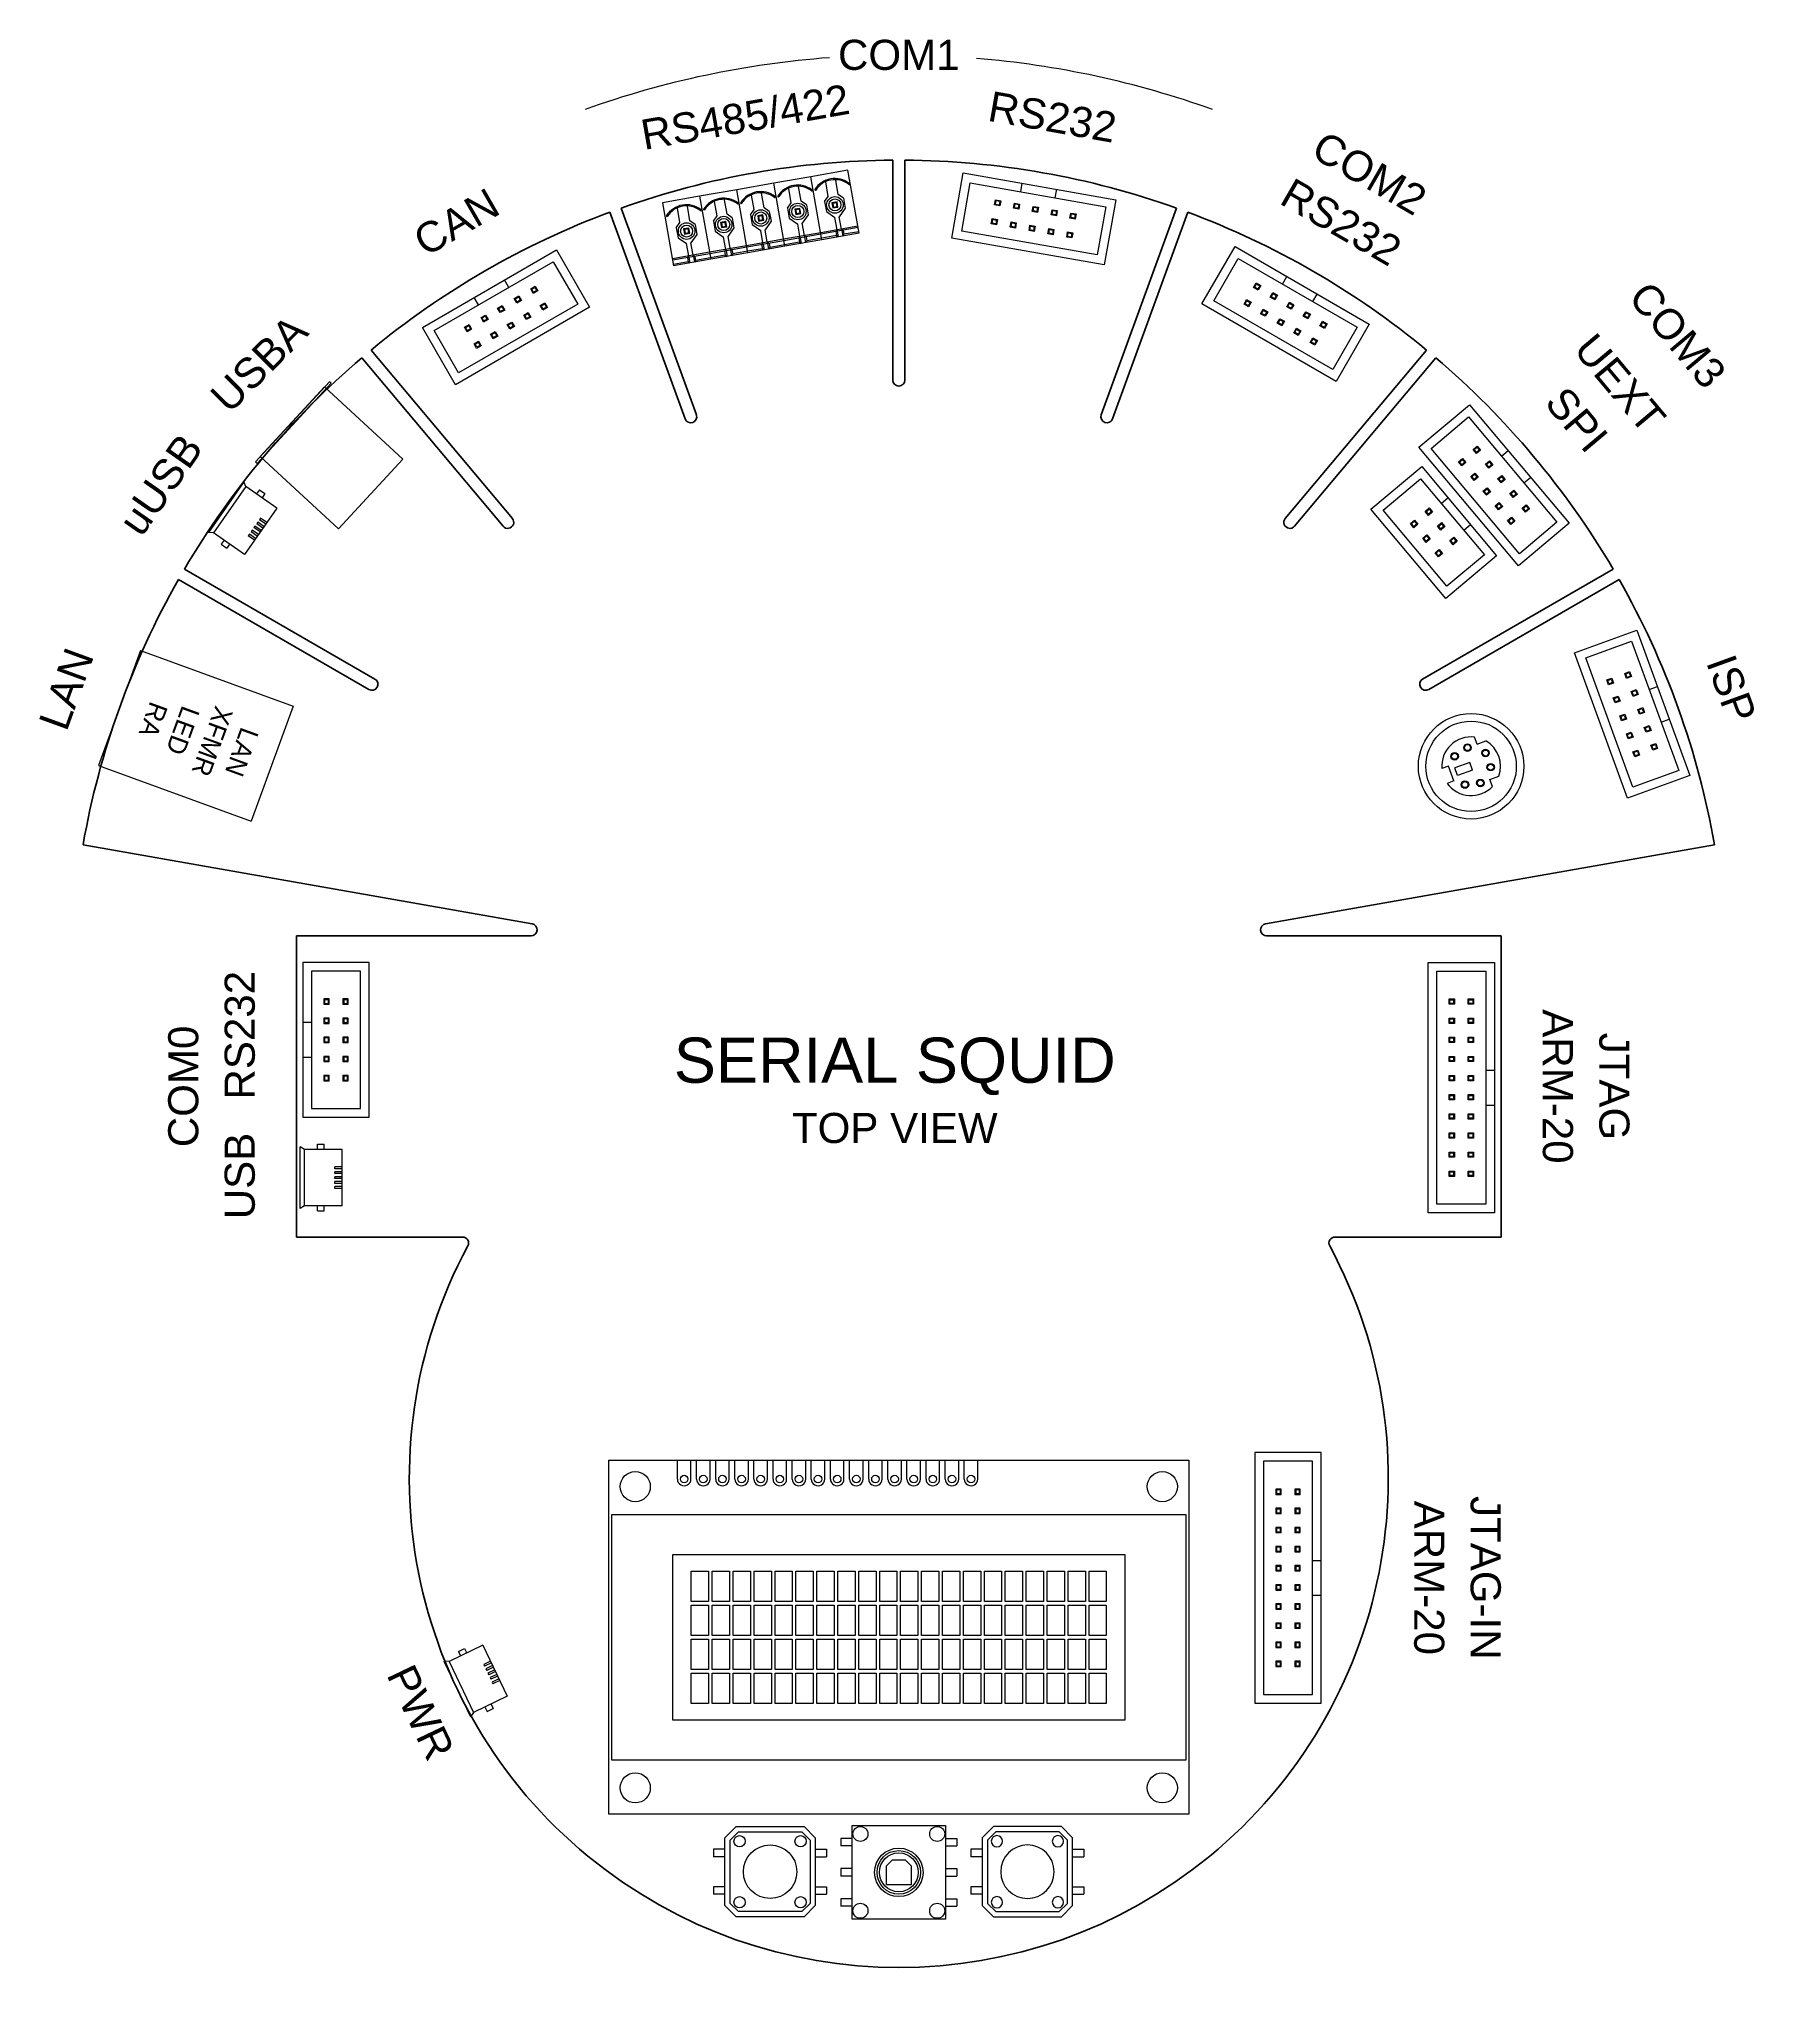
# Model space of a CAD drawing. Header units: millimetres. Extents: x -190 to 1391, y 30 to 785.
# Drawn here: x -190.5 to 37.3, y 31.3 to 292.3 of the extents above; entities that cross this region are included whole.
import ezdxf

# ---------------------------------------------------------------- set-up
doc = ezdxf.new("R2010")
doc.units = ezdxf.units.MM
doc.header["$MEASUREMENT"] = 0
doc.layers.add('BOARD', color=5, linetype='Continuous', lineweight=100)
doc.layers.add('TOP_SILK', color=6, linetype='Continuous')
doc.styles.get("Standard").update_dxf_attribs({"font": 'DroidSansMono.ttf'})

# ---------------------------------------------------------------- blocks, each defined once
blk = doc.blocks.new('PCB-OUTLINE')
at = {"linetype": 'Continuous'}
for p, q in [((-80, -32), (-80, -72)), ((-57.93, -32), (-80, -32)), ((57.93, -32), (80, -32)), ((80, -32), (80, -72)), ((-48.84, -72), (-80, -72)), ((48.84, -72), (80, -72)), ((-48.7, -73.59), (-108.33, -84.1)), ((48.7, -73.59), (108.33, -84.1)), ((-70.37, -104.71), (-95.66, -119.31)), ((-69.57, -106.09), (-94.86, -120.69)), ((69.57, -106.09), (94.86, -120.69)), ((70.37, -104.71), (95.66, -119.31)), ((-52.55, -126.38), (-71.32, -148.75)), ((-51.32, -127.41), (-70.09, -149.78)), ((51.32, -127.41), (70.09, -149.78)), ((52.55, -126.38), (71.32, -148.75)), ((-28.39, -140.65), (-38.37, -168.09)), ((28.39, -140.65), (38.37, -168.09)), ((-26.88, -141.2), (-36.87, -168.64)), ((26.88, -141.2), (36.87, -168.64)), ((-0.8, -145.8), (-0.8, -175)), ((0.8, -145.8), (0.8, -175))]:
    blk.add_line(p, q, dxfattribs=at)
for centre, radius, start, end in [((0, 0), 65, 331.6951, 208.3049), ((-57.93, -31.2), 0.8, 270, 28.3049), ((57.93, -31.2), 0.8, 151.6951, 270), ((-48.84, -72.8), 0.8, 280, 90), ((48.84, -72.8), 0.8, 90, 260), ((0, -65), 110, 190, 209.5833), ((0, -65), 110, 330.4167, 350), ((-69.97, -105.4), 0.8, 300, 120), ((69.97, -105.4), 0.8, 60, 240), ((0, -65), 110, 210.4167, 229.5833), ((0, -65), 110, 310.4167, 329.5833), ((-51.94, -126.9), 0.8, 320, 140), ((51.94, -126.9), 0.8, 40, 220), ((-27.64, -140.93), 0.8, 340, 160), ((27.64, -140.93), 0.8, 20, 200), ((0, -145.8), 0.8, 0, 180), ((0, -65), 110, 230.4167, 249.5833), ((0, -65), 110, 290.4167, 309.5833), ((0, -65), 110, 250.4167, 269.5833), ((0, -65), 110, 270.4167, 289.5833)]:
    blk.add_arc(centre, radius, start, end, dxfattribs=at)
blk = doc.blocks.new('LAN-XFMR-RA-TOP')
at = {"linetype": 'Continuous'}
for p, q in [((-8.13, 0), (-8.13, 21.59)), ((-8.13, 21.59), (8.13, 21.59)), ((8.13, 0), (8.13, 21.59)), ((-8.13, 0), (8.13, 0))]:
    blk.add_line(p, q, dxfattribs=at)
at = {"linetype": 'Continuous', "insert": (-0.05, 11.03), "char_height": 2.5, "width": 15.4658, "attachment_point": 5}
blk.add_mtext('{\\fFreeMono|b0|i0|c0|p0;LAN\\PXFMR\\PLED\\PRA}', dxfattribs=at)
blk = doc.blocks.new('USB-MICRO-TOP')
at = {"linetype": 'Continuous'}
for p, q in [((-3.75, 5.6), (3.75, 5.6)), ((-3.75, 5.6), (-3.75, 0.6)), ((-1.42, 5.6), (-1.42, 4.6)), ((-1.17, 5.6), (-1.17, 4.6)), ((-0.77, 5.6), (-0.77, 4.6)), ((-0.52, 5.6), (-0.52, 4.6)), ((-0.12, 5.6), (-0.12, 4.6)), ((0.12, 5.6), (0.12, 4.6)), ((0.53, 5.6), (0.53, 4.6)), ((0.78, 5.6), (0.78, 4.6)), ((1.18, 5.6), (1.18, 4.6)), ((1.43, 5.6), (1.43, 4.6)), ((3.75, 5.6), (3.75, 0.6)), ((-4.42, 2.3), (-4.42, 3.2)), ((-4.42, 3.2), (-3.75, 3.2)), ((-1.42, 4.6), (-1.17, 4.6)), ((-0.77, 4.6), (-0.52, 4.6)), ((-0.12, 4.6), (0.12, 4.6)), ((0.53, 4.6), (0.78, 4.6)), ((1.18, 4.6), (1.43, 4.6)), ((3.75, 3.2), (4.43, 3.2)), ((4.43, 2.3), (4.43, 3.2)), ((-4.42, 2.3), (-3.75, 2.3)), ((-3.75, 0.6), (-4.1, 0)), ((-4.1, 0), (4.1, 0)), ((-3.75, 0.6), (3.75, 0.6)), ((3.75, 2.3), (4.43, 2.3)), ((3.75, 0.6), (4.1, 0))]:
    blk.add_line(p, q, dxfattribs=at)
blk = doc.blocks.new('BOX-HEADER-2x5-FRONT')
at = {"linetype": 'Continuous'}
for p, q in [((7.96, 7.65), (7.96, 8.8)), ((12.6, 7.65), (12.6, 8.8)), ((5.55, 6.02), (4.85, 6.02)), ((4.85, 6.02), (4.85, 5.32)), ((4.85, 5.32), (5.55, 5.32)), ((5.45, 5.92), (4.95, 5.92)), ((4.95, 5.92), (4.95, 5.42)), ((4.95, 5.42), (5.45, 5.42)), ((5.45, 5.42), (5.45, 5.92)), ((5.55, 5.32), (5.55, 6.02)), ((8.09, 6.02), (7.39, 6.02)), ((7.39, 6.02), (7.39, 5.32)), ((7.39, 5.32), (8.09, 5.32)), ((7.99, 5.92), (7.49, 5.92)), ((7.49, 5.92), (7.49, 5.42)), ((7.49, 5.42), (7.99, 5.42)), ((7.99, 5.42), (7.99, 5.92)), ((8.09, 5.32), (8.09, 6.02)), ((10.63, 6.02), (9.93, 6.02)), ((9.93, 6.02), (9.93, 5.32)), ((9.93, 5.32), (10.63, 5.32)), ((10.53, 5.92), (10.03, 5.92)), ((10.03, 5.92), (10.03, 5.42)), ((10.03, 5.42), (10.53, 5.42)), ((10.53, 5.42), (10.53, 5.92)), ((10.63, 5.32), (10.63, 6.02)), ((13.17, 6.02), (12.47, 6.02)), ((12.47, 6.02), (12.47, 5.32)), ((12.47, 5.32), (13.17, 5.32)), ((13.07, 5.92), (12.57, 5.92)), ((12.57, 5.92), (12.57, 5.42)), ((12.57, 5.42), (13.07, 5.42)), ((13.07, 5.42), (13.07, 5.92)), ((13.17, 5.32), (13.17, 6.02)), ((15.71, 6.02), (15.01, 6.02)), ((15.01, 6.02), (15.01, 5.32)), ((15.01, 5.32), (15.71, 5.32)), ((15.61, 5.92), (15.11, 5.92)), ((15.11, 5.92), (15.11, 5.42)), ((15.11, 5.42), (15.61, 5.42)), ((15.61, 5.42), (15.61, 5.92)), ((15.71, 5.32), (15.71, 6.02)), ((5.55, 3.48), (4.85, 3.48)), ((4.85, 3.48), (4.85, 2.78)), ((4.85, 2.78), (5.55, 2.78)), ((5.45, 3.38), (4.95, 3.38)), ((4.95, 3.38), (4.95, 2.88)), ((4.95, 2.88), (5.45, 2.88)), ((5.45, 2.88), (5.45, 3.38)), ((5.55, 2.78), (5.55, 3.48)), ((8.09, 3.48), (7.39, 3.48)), ((7.39, 3.48), (7.39, 2.78)), ((7.39, 2.78), (8.09, 2.78)), ((7.99, 3.38), (7.49, 3.38)), ((7.49, 3.38), (7.49, 2.88)), ((7.49, 2.88), (7.99, 2.88)), ((7.99, 2.88), (7.99, 3.38)), ((8.09, 2.78), (8.09, 3.48)), ((10.63, 3.48), (9.93, 3.48)), ((9.93, 3.48), (9.93, 2.78)), ((9.93, 2.78), (10.63, 2.78)), ((10.53, 3.38), (10.03, 3.38)), ((10.03, 3.38), (10.03, 2.88)), ((10.03, 2.88), (10.53, 2.88)), ((10.53, 2.88), (10.53, 3.38)), ((10.63, 2.78), (10.63, 3.48)), ((13.17, 3.48), (12.47, 3.48)), ((12.47, 3.48), (12.47, 2.78)), ((12.47, 2.78), (13.17, 2.78)), ((13.07, 3.38), (12.57, 3.38)), ((12.57, 3.38), (12.57, 2.88)), ((12.57, 2.88), (13.07, 2.88)), ((13.07, 2.88), (13.07, 3.38)), ((13.17, 2.78), (13.17, 3.48)), ((15.71, 3.48), (15.01, 3.48)), ((15.01, 3.48), (15.01, 2.78)), ((15.01, 2.78), (15.71, 2.78)), ((15.61, 3.38), (15.11, 3.38)), ((15.11, 3.38), (15.11, 2.88)), ((15.11, 2.88), (15.61, 2.88)), ((15.61, 2.88), (15.61, 3.38)), ((15.71, 2.78), (15.71, 3.48))]:
    blk.add_line(p, q, dxfattribs=at)
for points in [[(20.56, 0), (20.56, 8.8), (0, 8.8), (0, 0)], [(19.41, 1.15), (19.41, 7.65), (1.15, 7.65), (1.15, 1.15)]]:
    blk.add_lwpolyline(points, close=True, dxfattribs=at)
blk = doc.blocks.new('TERMINAL-5P-FRONT-NOPINS')
at = {"linetype": 'Continuous'}
for p, q in [((0, 8.5), (5, 8.5)), ((0, 8.5), (0, 0)), ((0, 8.3), (2, 8.3)), ((2, 8.3), (2.2, 8.5)), ((2, 7.75), (2, 8.3)), ((2.2, 7.75), (2.2, 8.5)), ((2.8, 7.75), (2.8, 8.5)), ((3, 8.3), (2.8, 8.5)), ((3, 7.75), (3, 8.3)), ((3, 8.3), (5, 8.3)), ((5, 8.5), (5, 0)), ((5, 8.5), (10, 8.5)), ((5, 8.5), (5, 0)), ((5, 8.3), (7, 8.3)), ((7, 8.3), (7.2, 8.5)), ((7, 7.75), (7, 8.3)), ((7.2, 7.75), (7.2, 8.5)), ((7.8, 7.75), (7.8, 8.5)), ((8, 8.3), (7.8, 8.5)), ((8, 7.75), (8, 8.3)), ((8, 8.3), (10, 8.3)), ((10, 8.5), (15, 8.5)), ((10, 8.5), (10, 0)), ((10, 8.3), (12, 8.3)), ((12, 8.3), (12.2, 8.5)), ((12, 7.75), (12, 8.3)), ((12.2, 7.75), (12.2, 8.5)), ((12.8, 7.75), (12.8, 8.5)), ((13, 8.3), (12.8, 8.5)), ((13, 7.75), (13, 8.3)), ((13, 8.3), (15, 8.3)), ((15, 8.5), (20, 8.5)), ((15, 8.5), (15, 0)), ((15, 8.3), (17, 8.3)), ((17, 8.3), (17.2, 8.5)), ((17, 7.75), (17, 8.3)), ((17.2, 7.75), (17.2, 8.5)), ((17.8, 7.75), (17.8, 8.5)), ((18, 8.3), (17.8, 8.5)), ((18, 7.75), (18, 8.3)), ((18, 8.3), (20, 8.3)), ((20, 0), (20, 8.5)), ((20, 8.5), (25, 8.5)), ((20, 8.3), (22, 8.3)), ((22, 8.3), (22.2, 8.5)), ((22, 7.75), (22, 8.3)), ((22.2, 7.75), (22.2, 8.5)), ((22.8, 7.75), (22.8, 8.5)), ((23, 8.3), (22.8, 8.5)), ((23, 7.75), (23, 8.3)), ((23, 8.3), (25, 8.3)), ((25, 0), (25, 8.5)), ((0, 7.75), (5, 7.75)), ((0, 7.55), (5, 7.55)), ((1.23, 4.92), (2.2, 5.89)), ((2.2, 7.55), (2, 7.75)), ((2.1, 7.65), (2.2, 7.75)), ((2.2, 7.55), (2.2, 5.89)), ((2.8, 7.55), (3, 7.75)), ((2.9, 7.65), (2.8, 7.75)), ((2.8, 7.55), (2.8, 5.89)), ((3.77, 4.92), (2.8, 5.89)), ((5, 7.75), (10, 7.75)), ((5, 7.55), (10, 7.55)), ((6.23, 4.92), (7.2, 5.89)), ((7.2, 7.55), (7, 7.75)), ((7.1, 7.65), (7.2, 7.75)), ((7.2, 7.55), (7.2, 5.89)), ((7.8, 7.55), (8, 7.75)), ((7.9, 7.65), (7.8, 7.75)), ((7.8, 7.55), (7.8, 5.89)), ((8.77, 4.92), (7.8, 5.89)), ((10, 7.75), (15, 7.75)), ((10, 7.55), (15, 7.55)), ((11.23, 4.92), (12.2, 5.89)), ((12.2, 7.55), (12, 7.75)), ((12.1, 7.65), (12.2, 7.75)), ((12.2, 7.55), (12.2, 5.89)), ((12.8, 7.55), (13, 7.75)), ((12.9, 7.65), (12.8, 7.75)), ((12.8, 7.55), (12.8, 5.89)), ((13.77, 4.92), (12.8, 5.89)), ((15, 7.75), (20, 7.75)), ((15, 7.55), (20, 7.55)), ((16.23, 4.92), (17.2, 5.89)), ((17.2, 7.55), (17, 7.75)), ((17.1, 7.65), (17.2, 7.75)), ((17.2, 7.55), (17.2, 5.89)), ((17.8, 7.55), (18, 7.75)), ((17.9, 7.65), (17.8, 7.75)), ((17.8, 7.55), (17.8, 5.89)), ((18.77, 4.92), (17.8, 5.89)), ((20, 7.75), (25, 7.75)), ((20, 7.55), (25, 7.55)), ((21.23, 4.92), (22.2, 5.89)), ((22.2, 7.55), (22, 7.75)), ((22.1, 7.65), (22.2, 7.75)), ((22.2, 7.55), (22.2, 5.89)), ((22.8, 7.55), (23, 7.75)), ((22.9, 7.65), (22.8, 7.75)), ((22.8, 7.55), (22.8, 5.89)), ((23.77, 4.92), (22.8, 5.89)), ((1.23, 3.58), (1.23, 4.92)), ((1.23, 3.58), (1.83, 2.98)), ((1.83, 2.98), (1.83, 1.02)), ((3.77, 3.58), (3.17, 2.98)), ((3.17, 2.98), (3.17, 1.04)), ((3.77, 3.58), (3.77, 4.92)), ((3.77, 3.58), (3.77, 4.92)), ((6.23, 3.58), (6.23, 4.92)), ((6.23, 3.58), (6.83, 2.98)), ((6.83, 2.98), (6.83, 1.02)), ((8.77, 3.58), (8.17, 2.98)), ((8.17, 2.98), (8.17, 1.04)), ((8.77, 3.58), (8.77, 4.92)), ((8.77, 3.58), (8.77, 4.92)), ((11.23, 3.58), (11.23, 4.92)), ((11.23, 3.58), (11.83, 2.98)), ((11.83, 2.98), (11.83, 1.02)), ((13.77, 3.58), (13.17, 2.98)), ((13.17, 2.98), (13.17, 1.04)), ((13.77, 3.58), (13.77, 4.92)), ((13.77, 3.58), (13.77, 4.92)), ((16.23, 3.58), (16.23, 4.92)), ((16.23, 3.58), (16.83, 2.98)), ((16.83, 2.98), (16.83, 1.02)), ((18.77, 3.58), (18.17, 2.98)), ((18.17, 2.98), (18.17, 1.04)), ((18.77, 3.58), (18.77, 4.92)), ((18.77, 3.58), (18.77, 4.92)), ((21.23, 3.58), (21.23, 4.92)), ((21.23, 3.58), (21.83, 2.98)), ((21.83, 2.98), (21.83, 1.02)), ((23.77, 3.58), (23.17, 2.98)), ((23.17, 2.98), (23.17, 1.04)), ((23.77, 3.58), (23.77, 4.92)), ((23.77, 3.58), (23.77, 4.92)), ((0, 0), (5, 0)), ((5, 0), (10, 0)), ((10, 0), (15, 0)), ((15, 0), (20, 0)), ((20, 0), (25, 0))]:
    blk.add_line(p, q, dxfattribs=at)
for points in [[(2.15, 4.6), (2.15, 3.9), (2.85, 3.9), (2.85, 4.6)], [(2.25, 4.5), (2.25, 4), (2.75, 4), (2.75, 4.5)], [(7.15, 4.6), (7.15, 3.9), (7.85, 3.9), (7.85, 4.6)], [(7.25, 4.5), (7.25, 4), (7.75, 4), (7.75, 4.5)], [(12.15, 4.6), (12.15, 3.9), (12.85, 3.9), (12.85, 4.6)], [(12.25, 4.5), (12.25, 4), (12.75, 4), (12.75, 4.5)], [(17.15, 4.6), (17.15, 3.9), (17.85, 3.9), (17.85, 4.6)], [(17.25, 4.5), (17.25, 4), (17.75, 4), (17.75, 4.5)], [(22.15, 4.6), (22.15, 3.9), (22.85, 3.9), (22.85, 4.6)], [(22.25, 4.5), (22.25, 4), (22.75, 4), (22.75, 4.5)]]:
    blk.add_lwpolyline(points, close=True, dxfattribs=at)
for centre, radius in [((2.5, 4.25), 1.1), ((7.5, 4.25), 1.1), ((12.5, 4.25), 1.1), ((17.5, 4.25), 1.1), ((22.5, 4.25), 1.1), ((2.5, 4.25), 0.8), ((7.5, 4.25), 0.8), ((12.5, 4.25), 0.8), ((17.5, 4.25), 0.8), ((22.5, 4.25), 0.8)]:
    blk.add_circle(centre, radius, dxfattribs=at)
for centre, radius, start, end in [((0.18, 1.82), 0.075, 42.5582, 222.5582), ((2.45, 3.9), 3.15, 222.5582, 317.4418), ((2.45, 3.9), 3, 222.5582, 317.4418), ((4.71, 1.82), 0.075, 317.4418, 137.4418), ((5.18, 1.82), 0.075, 42.5582, 222.5582), ((7.45, 3.9), 3.15, 222.5582, 317.4418), ((7.45, 3.9), 3, 222.5582, 317.4418), ((9.71, 1.82), 0.075, 317.4418, 137.4418), ((10.18, 1.82), 0.075, 42.5582, 222.5582), ((12.45, 3.9), 3.15, 222.5582, 317.4418), ((12.45, 3.9), 3, 222.5582, 317.4418), ((14.71, 1.82), 0.075, 317.4418, 137.4418), ((15.18, 1.82), 0.075, 42.5582, 222.5582), ((17.45, 3.9), 3.15, 222.5582, 317.4418), ((17.45, 3.9), 3, 222.5582, 317.4418), ((19.71, 1.82), 0.075, 317.4418, 137.4418), ((19.71, 1.82), 0.075, 317.4418, 137.4418), ((20.18, 1.82), 0.075, 42.5582, 222.5582), ((22.45, 3.9), 3.15, 222.5582, 317.4418), ((22.45, 3.9), 3, 222.5582, 317.4418), ((24.71, 1.82), 0.075, 317.4418, 137.4418)]:
    blk.add_arc(centre, radius, start, end, dxfattribs=at)
blk = doc.blocks.new('BOX-HEADER-2x3-FRONT')
at = {"linetype": 'Continuous'}
for p, q in [((5.42, 7.65), (5.42, 8.8)), ((10.06, 7.65), (10.06, 8.8)), ((5.55, 6.02), (4.85, 6.02)), ((4.85, 6.02), (4.85, 5.32)), ((4.85, 5.32), (5.55, 5.32)), ((5.45, 5.92), (4.95, 5.92)), ((4.95, 5.92), (4.95, 5.42)), ((4.95, 5.42), (5.45, 5.42)), ((5.45, 5.42), (5.45, 5.92)), ((5.55, 5.32), (5.55, 6.02)), ((8.09, 6.02), (7.39, 6.02)), ((7.39, 6.02), (7.39, 5.32)), ((7.39, 5.32), (8.09, 5.32)), ((7.99, 5.92), (7.49, 5.92)), ((7.49, 5.92), (7.49, 5.42)), ((7.49, 5.42), (7.99, 5.42)), ((7.99, 5.42), (7.99, 5.92)), ((8.09, 5.32), (8.09, 6.02)), ((10.63, 6.02), (9.93, 6.02)), ((9.93, 6.02), (9.93, 5.32)), ((9.93, 5.32), (10.63, 5.32)), ((10.53, 5.92), (10.03, 5.92)), ((10.03, 5.92), (10.03, 5.42)), ((10.03, 5.42), (10.53, 5.42)), ((10.53, 5.42), (10.53, 5.92)), ((10.63, 5.32), (10.63, 6.02)), ((5.55, 3.48), (4.85, 3.48)), ((4.85, 3.48), (4.85, 2.78)), ((4.85, 2.78), (5.55, 2.78)), ((5.45, 3.38), (4.95, 3.38)), ((4.95, 3.38), (4.95, 2.88)), ((4.95, 2.88), (5.45, 2.88)), ((5.45, 2.88), (5.45, 3.38)), ((5.55, 2.78), (5.55, 3.48)), ((8.09, 3.48), (7.39, 3.48)), ((7.39, 3.48), (7.39, 2.78)), ((7.39, 2.78), (8.09, 2.78)), ((7.99, 3.38), (7.49, 3.38)), ((7.49, 3.38), (7.49, 2.88)), ((7.49, 2.88), (7.99, 2.88)), ((7.99, 2.88), (7.99, 3.38)), ((8.09, 2.78), (8.09, 3.48)), ((10.63, 3.48), (9.93, 3.48)), ((9.93, 3.48), (9.93, 2.78)), ((9.93, 2.78), (10.63, 2.78)), ((10.53, 3.38), (10.03, 3.38)), ((10.03, 3.38), (10.03, 2.88)), ((10.03, 2.88), (10.53, 2.88)), ((10.53, 2.88), (10.53, 3.38)), ((10.63, 2.78), (10.63, 3.48))]:
    blk.add_line(p, q, dxfattribs=at)
for points in [[(15.48, 0), (15.48, 8.8), (0, 8.8), (0, 0)], [(14.33, 1.15), (14.33, 7.65), (1.15, 7.65), (1.15, 1.15)]]:
    blk.add_lwpolyline(points, close=True, dxfattribs=at)
blk = doc.blocks.new('MINI-DIN6-TOP')
at = {"linetype": 'Continuous'}
for p, q in [((-1.05, 2.8), (-1.05, 3.76)), ((-1.05, 2.8), (1.05, 2.8)), ((1.05, 2.8), (1.05, 3.76)), ((-0.55, 0), (-0.55, 2.1)), ((-0.55, 2.1), (0.55, 2.1)), ((-0.55, 0), (0.55, 0)), ((0.55, 0), (0.55, 2.1)), ((-3.49, -1.75), (-2.5, -1.75)), ((-2.5, -1.75), (-2.5, -2.99)), ((2.5, -1.75), (3.49, -1.75)), ((2.5, -1.75), (2.5, -2.99))]:
    blk.add_line(p, q, dxfattribs=at)
for centre, radius in [((0, 0), 7), ((0, 0), 6), ((-2.5, -0.4), 0.5), ((-2, 1.6), 0.5), ((-2, 1.6), 0.4), ((2, 1.6), 0.5), ((2, 1.6), 0.4), ((2.5, -0.4), 0.5), ((-2.5, -0.4), 0.4), ((-1, -2.4), 0.5), ((-1, -2.4), 0.4), ((1, -2.4), 0.5), ((1, -2.4), 0.4), ((2.5, -0.4), 0.4)]:
    blk.add_circle(centre, radius, dxfattribs=at)
for start, end in [(105.6185, 206.6615), (333.3385, 74.3815), (230.1317, 309.8683)]:
    blk.add_arc((0, 0), 3.9, start, end, dxfattribs=at)
blk = doc.blocks.new('BOX-HEADER-2x10-FRONT')
at = {"linetype": 'Continuous'}
for p, q in [((14.31, 1.15), (14.31, 0)), ((18.95, 1.15), (18.95, 0))]:
    blk.add_line(p, q, dxfattribs=at)
for points in [[(0, 8.8), (0, 0), (33.26, 0), (33.26, 8.8)], [(1.15, 7.65), (1.15, 1.15), (32.11, 1.15), (32.11, 7.65)], [(4.85, 6.02), (4.85, 5.32), (5.55, 5.32), (5.55, 6.02)], [(4.95, 5.92), (4.95, 5.42), (5.45, 5.42), (5.45, 5.92)], [(7.39, 6.02), (7.39, 5.32), (8.09, 5.32), (8.09, 6.02)], [(7.49, 5.92), (7.49, 5.42), (7.99, 5.42), (7.99, 5.92)], [(9.93, 6.02), (9.93, 5.32), (10.63, 5.32), (10.63, 6.02)], [(10.03, 5.92), (10.03, 5.42), (10.53, 5.42), (10.53, 5.92)], [(12.47, 6.02), (12.47, 5.32), (13.17, 5.32), (13.17, 6.02)], [(12.57, 5.92), (12.57, 5.42), (13.07, 5.42), (13.07, 5.92)], [(15.01, 6.02), (15.01, 5.32), (15.71, 5.32), (15.71, 6.02)], [(15.11, 5.92), (15.11, 5.42), (15.61, 5.42), (15.61, 5.92)], [(17.55, 6.02), (17.55, 5.32), (18.25, 5.32), (18.25, 6.02)], [(17.65, 5.92), (17.65, 5.42), (18.15, 5.42), (18.15, 5.92)], [(20.09, 6.02), (20.09, 5.32), (20.79, 5.32), (20.79, 6.02)], [(20.19, 5.92), (20.19, 5.42), (20.69, 5.42), (20.69, 5.92)], [(22.63, 6.02), (22.63, 5.32), (23.33, 5.32), (23.33, 6.02)], [(22.73, 5.92), (22.73, 5.42), (23.23, 5.42), (23.23, 5.92)], [(25.17, 6.02), (25.17, 5.32), (25.87, 5.32), (25.87, 6.02)], [(25.27, 5.92), (25.27, 5.42), (25.77, 5.42), (25.77, 5.92)], [(27.71, 6.02), (27.71, 5.32), (28.41, 5.32), (28.41, 6.02)], [(27.81, 5.92), (27.81, 5.42), (28.31, 5.42), (28.31, 5.92)], [(4.85, 3.48), (4.85, 2.78), (5.55, 2.78), (5.55, 3.48)], [(4.95, 3.38), (4.95, 2.88), (5.45, 2.88), (5.45, 3.38)], [(7.39, 3.48), (7.39, 2.78), (8.09, 2.78), (8.09, 3.48)], [(7.49, 3.38), (7.49, 2.88), (7.99, 2.88), (7.99, 3.38)], [(9.93, 3.48), (9.93, 2.78), (10.63, 2.78), (10.63, 3.48)], [(10.03, 3.38), (10.03, 2.88), (10.53, 2.88), (10.53, 3.38)], [(12.47, 3.48), (12.47, 2.78), (13.17, 2.78), (13.17, 3.48)], [(12.57, 3.38), (12.57, 2.88), (13.07, 2.88), (13.07, 3.38)], [(15.01, 3.48), (15.01, 2.78), (15.71, 2.78), (15.71, 3.48)], [(15.11, 3.38), (15.11, 2.88), (15.61, 2.88), (15.61, 3.38)], [(17.55, 3.48), (17.55, 2.78), (18.25, 2.78), (18.25, 3.48)], [(17.65, 3.38), (17.65, 2.88), (18.15, 2.88), (18.15, 3.38)], [(20.09, 3.48), (20.09, 2.78), (20.79, 2.78), (20.79, 3.48)], [(20.19, 3.38), (20.19, 2.88), (20.69, 2.88), (20.69, 3.38)], [(22.63, 3.48), (22.63, 2.78), (23.33, 2.78), (23.33, 3.48)], [(22.73, 3.38), (22.73, 2.88), (23.23, 2.88), (23.23, 3.38)], [(25.17, 3.48), (25.17, 2.78), (25.87, 2.78), (25.87, 3.48)], [(25.27, 3.38), (25.27, 2.88), (25.77, 2.88), (25.77, 3.38)], [(27.71, 3.48), (27.71, 2.78), (28.41, 2.78), (28.41, 3.48)], [(27.81, 3.38), (27.81, 2.88), (28.31, 2.88), (28.31, 3.38)]]:
    blk.add_lwpolyline(points, close=True, dxfattribs=at)
blk = doc.blocks.new('LCD-NEWHAVEN-4X20')
at = {"linetype": 'Continuous'}
for p, q in [((9.1, 44.5), (9.1, 47)), ((10.9, 44.5), (10.9, 47)), ((11.64, 44.5), (11.64, 47)), ((13.44, 44.5), (13.44, 47)), ((14.18, 44.5), (14.18, 47)), ((15.98, 44.5), (15.98, 47)), ((16.72, 44.5), (16.72, 47)), ((18.52, 44.5), (18.52, 47)), ((19.26, 44.5), (19.26, 47)), ((21.06, 44.5), (21.06, 47)), ((21.8, 44.5), (21.8, 47)), ((23.6, 44.5), (23.6, 47)), ((24.34, 44.5), (24.34, 47)), ((26.14, 44.5), (26.14, 47)), ((26.88, 44.5), (26.88, 47)), ((28.68, 44.5), (28.68, 47)), ((29.42, 44.5), (29.42, 47)), ((31.22, 44.5), (31.22, 47)), ((31.96, 44.5), (31.96, 47)), ((33.76, 44.5), (33.76, 47)), ((34.5, 44.5), (34.5, 47)), ((36.3, 44.5), (36.3, 47)), ((37.04, 44.5), (37.04, 47)), ((38.84, 44.5), (38.84, 47)), ((39.58, 44.5), (39.58, 47)), ((41.38, 44.5), (41.38, 47)), ((42.12, 44.5), (42.12, 47)), ((43.92, 44.5), (43.92, 47)), ((44.66, 44.5), (44.66, 47)), ((46.46, 44.5), (46.46, 47)), ((47.2, 44.5), (47.2, 47)), ((49, 44.5), (49, 47))]:
    blk.add_line(p, q, dxfattribs=at)
for points in [[(0, 0), (0, 47), (77, 47), (77, 0)], [(0.4, 7.2), (0.4, 39.8), (76.6, 39.8), (76.6, 7.2)], [(8.5, 12.5), (8.5, 34.5), (68.5, 34.5), (68.5, 12.5)], [(10.94, 28.25), (10.94, 32.28), (13.24, 32.28), (13.24, 28.25)], [(13.72, 28.25), (13.72, 32.28), (16.02, 32.28), (16.02, 28.25)], [(16.5, 28.25), (16.5, 32.28), (18.8, 32.28), (18.8, 28.25)], [(19.28, 28.25), (19.28, 32.28), (21.58, 32.28), (21.58, 28.25)], [(22.06, 28.25), (22.06, 32.28), (24.36, 32.28), (24.36, 28.25)], [(24.84, 28.25), (24.84, 32.28), (27.14, 32.28), (27.14, 28.25)], [(27.62, 28.25), (27.62, 32.28), (29.92, 32.28), (29.92, 28.25)], [(30.4, 28.25), (30.4, 32.28), (32.7, 32.28), (32.7, 28.25)], [(33.18, 28.25), (33.18, 32.28), (35.48, 32.28), (35.48, 28.25)], [(35.96, 28.25), (35.96, 32.28), (38.26, 32.28), (38.26, 28.25)], [(38.74, 28.25), (38.74, 32.28), (41.04, 32.28), (41.04, 28.25)], [(41.52, 28.25), (41.52, 32.28), (43.82, 32.28), (43.82, 28.25)], [(44.3, 28.25), (44.3, 32.28), (46.6, 32.28), (46.6, 28.25)], [(47.08, 28.25), (47.08, 32.28), (49.38, 32.28), (49.38, 28.25)], [(49.86, 28.25), (49.86, 32.28), (52.16, 32.28), (52.16, 28.25)], [(52.64, 28.25), (52.64, 32.28), (54.94, 32.28), (54.94, 28.25)], [(55.42, 28.25), (55.42, 32.28), (57.72, 32.28), (57.72, 28.25)], [(58.2, 28.25), (58.2, 32.28), (60.5, 32.28), (60.5, 28.25)], [(60.98, 28.25), (60.98, 32.28), (63.28, 32.28), (63.28, 28.25)], [(63.76, 28.25), (63.76, 32.28), (66.06, 32.28), (66.06, 28.25)], [(10.94, 23.74), (10.94, 27.77), (13.24, 27.77), (13.24, 23.74)], [(13.72, 23.74), (13.72, 27.77), (16.02, 27.77), (16.02, 23.74)], [(16.5, 23.74), (16.5, 27.77), (18.8, 27.77), (18.8, 23.74)], [(19.28, 23.74), (19.28, 27.77), (21.58, 27.77), (21.58, 23.74)], [(22.06, 23.74), (22.06, 27.77), (24.36, 27.77), (24.36, 23.74)], [(24.84, 23.74), (24.84, 27.77), (27.14, 27.77), (27.14, 23.74)], [(27.62, 23.74), (27.62, 27.77), (29.92, 27.77), (29.92, 23.74)], [(30.4, 23.74), (30.4, 27.77), (32.7, 27.77), (32.7, 23.74)], [(33.18, 23.74), (33.18, 27.77), (35.48, 27.77), (35.48, 23.74)], [(35.96, 23.74), (35.96, 27.77), (38.26, 27.77), (38.26, 23.74)], [(38.74, 23.74), (38.74, 27.77), (41.04, 27.77), (41.04, 23.74)], [(41.52, 23.74), (41.52, 27.77), (43.82, 27.77), (43.82, 23.74)], [(44.3, 23.74), (44.3, 27.77), (46.6, 27.77), (46.6, 23.74)], [(47.08, 23.74), (47.08, 27.77), (49.38, 27.77), (49.38, 23.74)], [(49.86, 23.74), (49.86, 27.77), (52.16, 27.77), (52.16, 23.74)], [(52.64, 23.74), (52.64, 27.77), (54.94, 27.77), (54.94, 23.74)], [(55.42, 23.74), (55.42, 27.77), (57.72, 27.77), (57.72, 23.74)], [(58.2, 23.74), (58.2, 27.77), (60.5, 27.77), (60.5, 23.74)], [(60.98, 23.74), (60.98, 27.77), (63.28, 27.77), (63.28, 23.74)], [(63.76, 23.74), (63.76, 27.77), (66.06, 27.77), (66.06, 23.74)], [(10.94, 19.23), (10.94, 23.26), (13.24, 23.26), (13.24, 19.23)], [(13.72, 19.23), (13.72, 23.26), (16.02, 23.26), (16.02, 19.23)], [(16.5, 19.23), (16.5, 23.26), (18.8, 23.26), (18.8, 19.23)], [(19.28, 19.23), (19.28, 23.26), (21.58, 23.26), (21.58, 19.23)], [(22.06, 19.23), (22.06, 23.26), (24.36, 23.26), (24.36, 19.23)], [(24.84, 19.23), (24.84, 23.26), (27.14, 23.26), (27.14, 19.23)], [(27.62, 19.23), (27.62, 23.26), (29.92, 23.26), (29.92, 19.23)], [(30.4, 19.23), (30.4, 23.26), (32.7, 23.26), (32.7, 19.23)], [(33.18, 19.23), (33.18, 23.26), (35.48, 23.26), (35.48, 19.23)], [(35.96, 19.23), (35.96, 23.26), (38.26, 23.26), (38.26, 19.23)], [(38.74, 19.23), (38.74, 23.26), (41.04, 23.26), (41.04, 19.23)], [(41.52, 19.23), (41.52, 23.26), (43.82, 23.26), (43.82, 19.23)], [(44.3, 19.23), (44.3, 23.26), (46.6, 23.26), (46.6, 19.23)], [(47.08, 19.23), (47.08, 23.26), (49.38, 23.26), (49.38, 19.23)], [(49.86, 19.23), (49.86, 23.26), (52.16, 23.26), (52.16, 19.23)], [(52.64, 19.23), (52.64, 23.26), (54.94, 23.26), (54.94, 19.23)], [(55.42, 19.23), (55.42, 23.26), (57.72, 23.26), (57.72, 19.23)], [(58.2, 19.23), (58.2, 23.26), (60.5, 23.26), (60.5, 19.23)], [(60.98, 19.23), (60.98, 23.26), (63.28, 23.26), (63.28, 19.23)], [(63.76, 19.23), (63.76, 23.26), (66.06, 23.26), (66.06, 19.23)], [(10.94, 14.72), (10.94, 18.75), (13.24, 18.75), (13.24, 14.72)], [(13.72, 14.72), (13.72, 18.75), (16.02, 18.75), (16.02, 14.72)], [(16.5, 14.72), (16.5, 18.75), (18.8, 18.75), (18.8, 14.72)], [(19.28, 14.72), (19.28, 18.75), (21.58, 18.75), (21.58, 14.72)], [(22.06, 14.72), (22.06, 18.75), (24.36, 18.75), (24.36, 14.72)], [(24.84, 14.72), (24.84, 18.75), (27.14, 18.75), (27.14, 14.72)], [(27.62, 14.72), (27.62, 18.75), (29.92, 18.75), (29.92, 14.72)], [(30.4, 14.72), (30.4, 18.75), (32.7, 18.75), (32.7, 14.72)], [(33.18, 14.72), (33.18, 18.75), (35.48, 18.75), (35.48, 14.72)], [(35.96, 14.72), (35.96, 18.75), (38.26, 18.75), (38.26, 14.72)], [(38.74, 14.72), (38.74, 18.75), (41.04, 18.75), (41.04, 14.72)], [(41.52, 14.72), (41.52, 18.75), (43.82, 18.75), (43.82, 14.72)], [(44.3, 14.72), (44.3, 18.75), (46.6, 18.75), (46.6, 14.72)], [(47.08, 14.72), (47.08, 18.75), (49.38, 18.75), (49.38, 14.72)], [(49.86, 14.72), (49.86, 18.75), (52.16, 18.75), (52.16, 14.72)], [(52.64, 14.72), (52.64, 18.75), (54.94, 18.75), (54.94, 14.72)], [(55.42, 14.72), (55.42, 18.75), (57.72, 18.75), (57.72, 14.72)], [(58.2, 14.72), (58.2, 18.75), (60.5, 18.75), (60.5, 14.72)], [(60.98, 14.72), (60.98, 18.75), (63.28, 18.75), (63.28, 14.72)], [(63.76, 14.72), (63.76, 18.75), (66.06, 18.75), (66.06, 14.72)]]:
    blk.add_lwpolyline(points, close=True, dxfattribs=at)
for centre, radius in [((3.5, 43.5), 2), ((10, 44.5), 0.5), ((12.54, 44.5), 0.5), ((15.08, 44.5), 0.5), ((17.62, 44.5), 0.5), ((20.16, 44.5), 0.5), ((22.7, 44.5), 0.5), ((25.24, 44.5), 0.5), ((27.78, 44.5), 0.5), ((30.32, 44.5), 0.5), ((32.86, 44.5), 0.5), ((35.4, 44.5), 0.5), ((37.94, 44.5), 0.5), ((40.48, 44.5), 0.5), ((43.02, 44.5), 0.5), ((45.56, 44.5), 0.5), ((48.1, 44.5), 0.5), ((73.5, 43.5), 2), ((3.5, 3.5), 2), ((73.5, 3.5), 2)]:
    blk.add_circle(centre, radius, dxfattribs=at)
for centre in [(10, 44.5), (12.54, 44.5), (15.08, 44.5), (17.62, 44.5), (20.16, 44.5), (22.7, 44.5), (25.24, 44.5), (27.78, 44.5), (30.32, 44.5), (32.86, 44.5), (35.4, 44.5), (37.94, 44.5), (40.48, 44.5), (43.02, 44.5), (45.56, 44.5), (48.1, 44.5)]:
    blk.add_arc(centre, 0.9, 180, 0, dxfattribs=at)
blk = doc.blocks.new('JOYSTICK-TOP')
at = {"linetype": 'Continuous'}
for p, q in [((-6.2, 4.5), (-7.7, 4.5)), ((-7.7, 4.5), (-7.7, 3.5)), ((-6.2, 3.5), (-7.7, 3.5)), ((6.2, 4.5), (7.7, 4.5)), ((6.2, 3.5), (7.7, 3.5)), ((7.7, 4.5), (7.7, 3.5)), ((-7.7, 0.5), (-7.7, -0.5)), ((-6.2, 0.5), (-7.7, 0.5)), ((6.2, 0.5), (7.7, 0.5)), ((7.7, 0.5), (7.7, -0.5)), ((-6.2, -0.5), (-7.7, -0.5)), ((6.2, -0.5), (7.7, -0.5)), ((-7.7, -3.5), (-7.7, -4.5)), ((-6.2, -3.5), (-7.7, -3.5)), ((-6.2, -4.5), (-7.7, -4.5)), ((6.2, -3.5), (7.7, -3.5)), ((6.2, -4.5), (7.7, -4.5)), ((7.7, -3.5), (7.7, -4.5))]:
    blk.add_line(p, q, dxfattribs=at)
for points in [[(-6.2, -6.2), (-6.2, 6.2), (6.2, 6.2), (6.2, -6.2)], [(-1.65, -1.65), (-1.65, 0.85), (-0.85, 1.65), (0.85, 1.65), (1.65, 0.85), (1.65, -1.65)]]:
    blk.add_lwpolyline(points, close=True, dxfattribs=at)
for centre, radius in [((-5.1, 5.1), 1), ((5.1, 5.1), 1), ((0, 0), 3.22), ((0, 0), 2.89), ((0, 0), 2.58), ((-5.1, -5.1), 1), ((5.1, -5.1), 1)]:
    blk.add_circle(centre, radius, dxfattribs=at)
blk = doc.blocks.new('PUSHBUTTON-TOP')
at = {"linetype": 'Continuous'}
for p, q in [((-6, 3), (-7.5, 3)), ((-7.5, 3), (-7.5, 2)), ((6, 3), (7.5, 3)), ((7.5, 3), (7.5, 2)), ((-6, 2), (-7.5, 2)), ((6, 2), (7.5, 2)), ((-7.5, -2), (-7.5, -3)), ((-6, -2), (-7.5, -2)), ((6, -2), (7.5, -2)), ((7.5, -2), (7.5, -3)), ((-6, -3), (-7.5, -3)), ((6, -3), (7.5, -3))]:
    blk.add_line(p, q, dxfattribs=at)
for points in [[(-6, -4.5), (-6, 4.5), (-4.5, 6), (4.5, 6), (6, 4.5), (6, -4.5), (4.5, -6), (-4.5, -6)], [(-5.3, -4.21), (-5.3, 4.21), (-4.21, 5.3), (4.21, 5.3), (5.3, 4.21), (5.3, -4.21), (4.21, -5.3), (-4.21, -5.3)]]:
    blk.add_lwpolyline(points, close=True, dxfattribs=at)
for centre, radius in [((-4.05, 4.05), 0.75), ((0, 0), 3.55), ((4.05, 4.05), 0.75), ((-4.05, -4.05), 0.75), ((4.05, -4.05), 0.75)]:
    blk.add_circle(centre, radius, dxfattribs=at)
blk = doc.blocks.new('USBA-TOP')
at = {"linetype": 'Continuous'}
for p, q in [((-6.3, 0), (-6.3, 14.15)), ((-6.3, 14.15), (6.3, 14.15)), ((6.3, 0), (6.3, 14.15)), ((-7.25, 0.3), (7.25, 0.3)), ((-7.25, 0.3), (-7.25, 0)), ((-7.25, 0), (7.25, 0)), ((-6.3, 0), (6.3, 0)), ((7.25, 0.3), (7.25, 0))]:
    blk.add_line(p, q, dxfattribs=at)

msp = doc.modelspace()

# ---------------------------------------------------------------- linework, layer by layer
at = {"layer": 'TOP_SILK', "linetype": 'Continuous'}
for start, end in [(94.26629, 109.63018), (70.36982, 85.22566)]:
    msp.add_arc((-76.329, 166.274), 123.943, start, end, dxfattribs=at)

# ---------------------------------------------------------------- block references
at = {"linetype": 'Continuous'}
for name, p, rotation in [('TERMINAL-5P-FRONT-NOPINS', (-83.087, 274.945), 189.9999999999998), ('USBA-TOP', (-156.857, 241.527), 227.2400235919766), ('USB-MICRO-TOP', (-165.667, 230.208), 234.9999999999999), ('LAN-XFMR-RA-TOP', (-179.831, 203.52), 250), ('MINI-DIN6-TOP', (-0.326, 195.784), 110), ('BOX-HEADER-2x5-FRONT', (-146.664, 149.176), 90.0000000000003), ('BOX-HEADER-2x10-FRONT', (-20.235, 71.392), 89.9999999999999), ('LCD-NEWHAVEN-4X20', (-114.829, 56.633), 360), ('USB-MICRO-TOP', (-134.988, 73.272), 295.513897790547), ('JOYSTICK-TOP', (-76.329, 48.914), 360)]:
    msp.add_blockref(name, p, dxfattribs=dict(at, rotation=rotation))
at = {"linetype": 'Continuous', "xscale": -1}
for name, p, rotation in [('BOX-HEADER-2x5-FRONT', (-49.052, 262.354), 349.9999999999999), ('BOX-HEADER-2x5-FRONT', (-117.397, 256.729), 29.99999999999979), ('BOX-HEADER-2x5-FRONT', (-18.267, 246.89), 329.9999999999999), ('BOX-HEADER-2x5-FRONT', (5.954, 222.391), 309.9999999999998), ('BOX-HEADER-2x3-FRONT', (-3.676, 218.074), 309.9999999999998), ('BOX-HEADER-2x5-FRONT', (20.446, 191.534), 289.9999999999997), ('BOX-HEADER-2x10-FRONT', (2.773, 169.736), 90), ('USB-MICRO-TOP', (-155.837, 141.162), 270)]:
    msp.add_blockref(name, p, dxfattribs=dict(at, rotation=rotation))
at = {"linetype": 'Continuous'}
msp.add_blockref('PUSHBUTTON-TOP', (-93.415, 48.997), dxfattribs=at)
at = {"linetype": 'Continuous', "xscale": -1}
msp.add_blockref('PUSHBUTTON-TOP', (-59.243, 48.997), dxfattribs=at)
at = {"layer": 'BOARD', "linetype": 'Continuous', "rotation": 180}
msp.add_blockref('PCB-OUTLINE', (-76.329, 101.274), dxfattribs=at)

# ---------------------------------------------------------------- texts
at = {"layer": 'TOP_SILK', "linetype": 'Continuous', "attachment_point": 5}
for s, insert, char_height, width in [('{\\fArial|b0|i0|c0|p0;\\H20x;COM1}', (-76.329, 290.229), 0.2, 20.91329), ('{\\fArial|b0|i0|c0|p0;SERIAL SQUID\\P\\H0.666667x;TOP VIEW}', (-76.864, 152.731), 6, 70.77185)]:
    msp.add_mtext(s, dxfattribs=dict(at, insert=insert, char_height=char_height, width=width))
at = {"layer": 'TOP_SILK', "linetype": 'Continuous', "char_height": 0.2}
for s, insert, width, attachment_point, rotation in [('{\\fArial|b0|i0|c0|p0;\\H20x;RS485/422}', (-96.732, 281.989), 20.91329, 5, 10), ('{\\fArial|b0|i0|c0|p0;\\H20x;RS232}', (-55.925, 281.989), 20.91329, 5, 350), ('{\\fArial|b0|i0|c0|p0;\\H20x;COM2}', (-13.829, 274.527), 20.91329, 5, 330), ('{\\fArial|b0|i0|c0|p0;\\H20x;CAN}', (-135.079, 268.032), 14.99986, 5, 30), ('{\\fArial|b0|i0|c0|p0;\\H20x;RS232}', (-17.579, 268.032), 20.91329, 5, 330), ('{\\fArial|b0|i0|c0|p0;\\H20x;COM3}', (27.087, 253.05), 20.91329, 5, 310), ('{\\fArial|b0|i0|c0|p0;\\H20x;USBA}', (-161.28, 249.245), 14.91493, 5, 45), ('{\\fArial|b0|i0|c0|p0;\\H20x;UEXT}', (19.427, 246.622), 20.91329, 5, 310), ('{\\fArial|b0|i0|c0|p0;\\H20x;SPI}', (13.682, 241.802), 20.91329, 5, 310), ('{\\fArial|b0|i0|c0|p0;\\H20x;uUSB}', (-174.353, 233.187), 10.75674, 5, 55), ('{\\fArial|b0|i0|c0|p0;\\H20x;LAN}', (-186.89, 206.054), 13.10961, 5, 70), ('{\\fArial|b0|i0|c0|p0;\\H20x;ISP}', (34.233, 206.054), 17.38522, 5, 290), ('{\\fArial|b0|i0|c0|p0;\\H20x;RS232}', (-163.829, 160.074), 10.75674, 5, 90), ('{\\fArial|b0|i0|c0|p0;\\H20x;ARM-20}', (11.171, 153.274), 20.91329, 5, 270), ('{\\fArial|b0|i0|c0|p0;\\H20x;COM0}', (-171.329, 153.274), 10.75674, 5, 90), ('{\\fArial|b0|i0|c0|p0;\\H20x;JTAG}', (18.671, 153.274), 20.91329, 5, 270), ('{\\fArial|b0|i0|c0|p0;\\H20x;USB}', (-163.829, 141.376), 10.75674, 5, 90), ('{\\fArial|b0|i0|c0|p0;\\H20x;ARM-20}', (-5.915, 88.022), 20.91329, 5, 270), ('{\\fArial|b0|i0|c0|p0;\\H20x;JTAG-IN}', (1.585, 88.022), 20.91329, 5, 270), ('{\\fArial|b0|i0|c0|p0;\\H20x;PWR}', (-140.815, 76.89), 20.91329, 1, 295.5139)]:
    msp.add_mtext(s, dxfattribs=dict(at, insert=insert, width=width, attachment_point=attachment_point, rotation=rotation))

doc.saveas('drawing.dxf')
